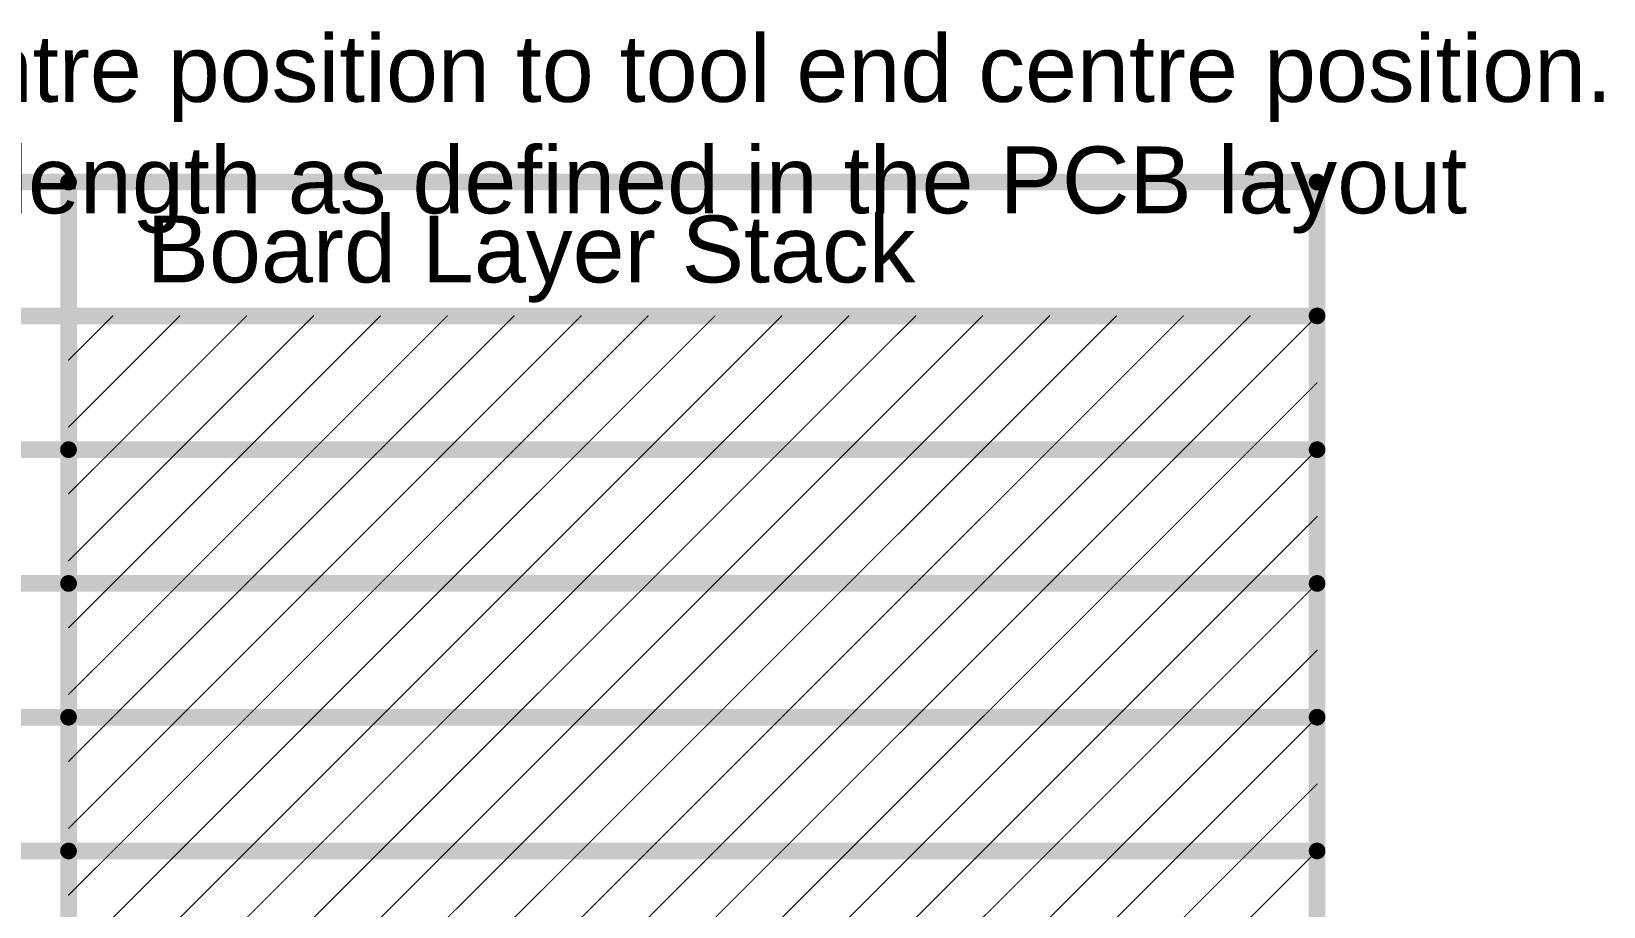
# Model space of a CAD drawing. Header units: inches. Extents: x -5 to 501, y -9 to 81.
# Drawn here: x 215.03 to 250.84, y 18.39 to 38.33 of the extents above; entities that cross this region are included whole.
import ezdxf

# ---------------------------------------------------------------- set-up
doc = ezdxf.new("R2010")
doc.units = ezdxf.units.IN
doc.layers.add('Drill Drawing', color=1, linetype='Continuous')
doc.layers.add('Fabrication', color=76, linetype='Continuous')
doc.styles.add('Arial', font='', dxfattribs={"height": 0.2})
doc.styles.get('Arial').set_extended_font_data('Arial')

msp = doc.modelspace()

# ---------------------------------------------------------------- linework, layer by layer
at = {"layer": 'Fabrication'}
for points in [[(129.034, 34.9, 0.381, 0.381, 0), (244.32, 34.9, 0.381, 0.381, 0)], [(215.88, -1.676, 0.381, 0.381, 0), (215.88, 34.9, 0.381, 0.381, 0)], [(244.32, -1.676, 0.381, 0.381, 0), (244.32, 34.9, 0.381, 0.381, 0)], [(129.034, 31.852, 0.381, 0.381, 0), (244.32, 31.852, 0.381, 0.381, 0)], [(215.88, 30.844, 0.0254, 0.0254, 0), (216.888, 31.852, 0.0254, 0.0254, 0)], [(215.88, 29.32, 0.0254, 0.0254, 0), (218.412, 31.852, 0.0254, 0.0254, 0)], [(216.888, 28.804, 0.0254, 0.0254, 0), (219.936, 31.852, 0.0254, 0.0254, 0)], [(218.412, 28.804, 0.0254, 0.0254, 0), (221.46, 31.852, 0.0254, 0.0254, 0)], [(219.936, 28.804, 0.0254, 0.0254, 0), (222.984, 31.852, 0.0254, 0.0254, 0)], [(221.46, 28.804, 0.0254, 0.0254, 0), (224.508, 31.852, 0.0254, 0.0254, 0)], [(222.984, 28.804, 0.0254, 0.0254, 0), (226.032, 31.852, 0.0254, 0.0254, 0)], [(224.508, 28.804, 0.0254, 0.0254, 0), (227.556, 31.852, 0.0254, 0.0254, 0)], [(226.032, 28.804, 0.0254, 0.0254, 0), (229.08, 31.852, 0.0254, 0.0254, 0)], [(227.556, 28.804, 0.0254, 0.0254, 0), (230.604, 31.852, 0.0254, 0.0254, 0)], [(229.08, 28.804, 0.0254, 0.0254, 0), (232.128, 31.852, 0.0254, 0.0254, 0)], [(230.604, 28.804, 0.0254, 0.0254, 0), (233.652, 31.852, 0.0254, 0.0254, 0)], [(232.128, 28.804, 0.0254, 0.0254, 0), (235.176, 31.852, 0.0254, 0.0254, 0)], [(233.652, 28.804, 0.0254, 0.0254, 0), (236.7, 31.852, 0.0254, 0.0254, 0)], [(235.176, 28.804, 0.0254, 0.0254, 0), (238.224, 31.852, 0.0254, 0.0254, 0)], [(236.7, 28.804, 0.0254, 0.0254, 0), (239.748, 31.852, 0.0254, 0.0254, 0)], [(238.224, 28.804, 0.0254, 0.0254, 0), (241.272, 31.852, 0.0254, 0.0254, 0)], [(239.748, 28.804, 0.0254, 0.0254, 0), (242.796, 31.852, 0.0254, 0.0254, 0)], [(241.272, 28.804, 0.0254, 0.0254, 0), (244.32, 31.852, 0.0254, 0.0254, 0)], [(242.796, 28.804, 0.0254, 0.0254, 0), (244.32, 30.328, 0.0254, 0.0254, 0)], [(201.405, 28.804, 0.381, 0.381, 0), (215.88, 28.804, 0.381, 0.381, 0)], [(215.88, 28.804, 0.381, 0.381, 0), (244.32, 28.804, 0.381, 0.381, 0)], [(215.88, 27.796, 0.0254, 0.0254, 0), (216.888, 28.804, 0.0254, 0.0254, 0)], [(215.88, 26.272, 0.0254, 0.0254, 0), (218.412, 28.804, 0.0254, 0.0254, 0)], [(216.888, 25.756, 0.0254, 0.0254, 0), (219.936, 28.804, 0.0254, 0.0254, 0)], [(218.412, 25.756, 0.0254, 0.0254, 0), (221.46, 28.804, 0.0254, 0.0254, 0)], [(219.936, 25.756, 0.0254, 0.0254, 0), (222.984, 28.804, 0.0254, 0.0254, 0)], [(221.46, 25.756, 0.0254, 0.0254, 0), (224.508, 28.804, 0.0254, 0.0254, 0)], [(222.984, 25.756, 0.0254, 0.0254, 0), (226.032, 28.804, 0.0254, 0.0254, 0)], [(224.508, 25.756, 0.0254, 0.0254, 0), (227.556, 28.804, 0.0254, 0.0254, 0)], [(226.032, 25.756, 0.0254, 0.0254, 0), (229.08, 28.804, 0.0254, 0.0254, 0)], [(227.556, 25.756, 0.0254, 0.0254, 0), (230.604, 28.804, 0.0254, 0.0254, 0)], [(229.08, 25.756, 0.0254, 0.0254, 0), (232.128, 28.804, 0.0254, 0.0254, 0)], [(230.604, 25.756, 0.0254, 0.0254, 0), (233.652, 28.804, 0.0254, 0.0254, 0)], [(232.128, 25.756, 0.0254, 0.0254, 0), (235.176, 28.804, 0.0254, 0.0254, 0)], [(233.652, 25.756, 0.0254, 0.0254, 0), (236.7, 28.804, 0.0254, 0.0254, 0)], [(235.176, 25.756, 0.0254, 0.0254, 0), (238.224, 28.804, 0.0254, 0.0254, 0)], [(236.7, 25.756, 0.0254, 0.0254, 0), (239.748, 28.804, 0.0254, 0.0254, 0)], [(238.224, 25.756, 0.0254, 0.0254, 0), (241.272, 28.804, 0.0254, 0.0254, 0)], [(239.748, 25.756, 0.0254, 0.0254, 0), (242.796, 28.804, 0.0254, 0.0254, 0)], [(241.272, 25.756, 0.0254, 0.0254, 0), (244.32, 28.804, 0.0254, 0.0254, 0)], [(242.796, 25.756, 0.0254, 0.0254, 0), (244.32, 27.28, 0.0254, 0.0254, 0)], [(201.405, 25.756, 0.381, 0.381, 0), (215.88, 25.756, 0.381, 0.381, 0)], [(215.88, 25.756, 0.381, 0.381, 0), (244.32, 25.756, 0.381, 0.381, 0)], [(215.88, 24.748, 0.0254, 0.0254, 0), (216.888, 25.756, 0.0254, 0.0254, 0)], [(215.88, 23.224, 0.0254, 0.0254, 0), (218.412, 25.756, 0.0254, 0.0254, 0)], [(216.888, 22.708, 0.0254, 0.0254, 0), (219.936, 25.756, 0.0254, 0.0254, 0)], [(218.412, 22.708, 0.0254, 0.0254, 0), (221.46, 25.756, 0.0254, 0.0254, 0)], [(219.936, 22.708, 0.0254, 0.0254, 0), (222.984, 25.756, 0.0254, 0.0254, 0)], [(221.46, 22.708, 0.0254, 0.0254, 0), (224.508, 25.756, 0.0254, 0.0254, 0)], [(222.984, 22.708, 0.0254, 0.0254, 0), (226.032, 25.756, 0.0254, 0.0254, 0)], [(224.508, 22.708, 0.0254, 0.0254, 0), (227.556, 25.756, 0.0254, 0.0254, 0)], [(226.032, 22.708, 0.0254, 0.0254, 0), (229.08, 25.756, 0.0254, 0.0254, 0)], [(227.556, 22.708, 0.0254, 0.0254, 0), (230.604, 25.756, 0.0254, 0.0254, 0)], [(229.08, 22.708, 0.0254, 0.0254, 0), (232.128, 25.756, 0.0254, 0.0254, 0)], [(230.604, 22.708, 0.0254, 0.0254, 0), (233.652, 25.756, 0.0254, 0.0254, 0)], [(232.128, 22.708, 0.0254, 0.0254, 0), (235.176, 25.756, 0.0254, 0.0254, 0)], [(233.652, 22.708, 0.0254, 0.0254, 0), (236.7, 25.756, 0.0254, 0.0254, 0)], [(235.176, 22.708, 0.0254, 0.0254, 0), (238.224, 25.756, 0.0254, 0.0254, 0)], [(236.7, 22.708, 0.0254, 0.0254, 0), (239.748, 25.756, 0.0254, 0.0254, 0)], [(238.224, 22.708, 0.0254, 0.0254, 0), (241.272, 25.756, 0.0254, 0.0254, 0)], [(239.748, 22.708, 0.0254, 0.0254, 0), (242.796, 25.756, 0.0254, 0.0254, 0)], [(241.272, 22.708, 0.0254, 0.0254, 0), (244.32, 25.756, 0.0254, 0.0254, 0)], [(242.796, 22.708, 0.0254, 0.0254, 0), (244.32, 24.232, 0.0254, 0.0254, 0)], [(201.405, 22.708, 0.381, 0.381, 0), (215.88, 22.708, 0.381, 0.381, 0)], [(215.88, 22.708, 0.381, 0.381, 0), (244.32, 22.708, 0.381, 0.381, 0)], [(215.88, 21.7, 0.0254, 0.0254, 0), (216.888, 22.708, 0.0254, 0.0254, 0)], [(215.88, 20.176, 0.0254, 0.0254, 0), (218.412, 22.708, 0.0254, 0.0254, 0)], [(216.888, 19.66, 0.0254, 0.0254, 0), (219.936, 22.708, 0.0254, 0.0254, 0)], [(218.412, 19.66, 0.0254, 0.0254, 0), (221.46, 22.708, 0.0254, 0.0254, 0)], [(219.936, 19.66, 0.0254, 0.0254, 0), (222.984, 22.708, 0.0254, 0.0254, 0)], [(221.46, 19.66, 0.0254, 0.0254, 0), (224.508, 22.708, 0.0254, 0.0254, 0)], [(222.984, 19.66, 0.0254, 0.0254, 0), (226.032, 22.708, 0.0254, 0.0254, 0)], [(224.508, 19.66, 0.0254, 0.0254, 0), (227.556, 22.708, 0.0254, 0.0254, 0)], [(226.032, 19.66, 0.0254, 0.0254, 0), (229.08, 22.708, 0.0254, 0.0254, 0)], [(227.556, 19.66, 0.0254, 0.0254, 0), (230.604, 22.708, 0.0254, 0.0254, 0)], [(229.08, 19.66, 0.0254, 0.0254, 0), (232.128, 22.708, 0.0254, 0.0254, 0)], [(230.604, 19.66, 0.0254, 0.0254, 0), (233.652, 22.708, 0.0254, 0.0254, 0)], [(232.128, 19.66, 0.0254, 0.0254, 0), (235.176, 22.708, 0.0254, 0.0254, 0)], [(233.652, 19.66, 0.0254, 0.0254, 0), (236.7, 22.708, 0.0254, 0.0254, 0)], [(235.176, 19.66, 0.0254, 0.0254, 0), (238.224, 22.708, 0.0254, 0.0254, 0)], [(236.7, 19.66, 0.0254, 0.0254, 0), (239.748, 22.708, 0.0254, 0.0254, 0)], [(238.224, 19.66, 0.0254, 0.0254, 0), (241.272, 22.708, 0.0254, 0.0254, 0)], [(239.748, 19.66, 0.0254, 0.0254, 0), (242.796, 22.708, 0.0254, 0.0254, 0)], [(241.272, 19.66, 0.0254, 0.0254, 0), (244.32, 22.708, 0.0254, 0.0254, 0)], [(242.796, 19.66, 0.0254, 0.0254, 0), (244.32, 21.184, 0.0254, 0.0254, 0)], [(201.405, 19.66, 0.381, 0.381, 0), (215.88, 19.66, 0.381, 0.381, 0)], [(215.88, 19.66, 0.381, 0.381, 0), (244.32, 19.66, 0.381, 0.381, 0)], [(215.88, 18.652, 0.0254, 0.0254, 0), (216.888, 19.66, 0.0254, 0.0254, 0)], [(215.88, 17.128, 0.0254, 0.0254, 0), (218.412, 19.66, 0.0254, 0.0254, 0)], [(216.888, 16.612, 0.0254, 0.0254, 0), (219.936, 19.66, 0.0254, 0.0254, 0)], [(218.412, 16.612, 0.0254, 0.0254, 0), (221.46, 19.66, 0.0254, 0.0254, 0)], [(219.936, 16.612, 0.0254, 0.0254, 0), (222.984, 19.66, 0.0254, 0.0254, 0)], [(221.46, 16.612, 0.0254, 0.0254, 0), (224.508, 19.66, 0.0254, 0.0254, 0)], [(222.984, 16.612, 0.0254, 0.0254, 0), (226.032, 19.66, 0.0254, 0.0254, 0)], [(224.508, 16.612, 0.0254, 0.0254, 0), (227.556, 19.66, 0.0254, 0.0254, 0)], [(226.032, 16.612, 0.0254, 0.0254, 0), (229.08, 19.66, 0.0254, 0.0254, 0)], [(227.556, 16.612, 0.0254, 0.0254, 0), (230.604, 19.66, 0.0254, 0.0254, 0)], [(229.08, 16.612, 0.0254, 0.0254, 0), (232.128, 19.66, 0.0254, 0.0254, 0)], [(230.604, 16.612, 0.0254, 0.0254, 0), (233.652, 19.66, 0.0254, 0.0254, 0)], [(232.128, 16.612, 0.0254, 0.0254, 0), (235.176, 19.66, 0.0254, 0.0254, 0)], [(233.652, 16.612, 0.0254, 0.0254, 0), (236.7, 19.66, 0.0254, 0.0254, 0)], [(235.176, 16.612, 0.0254, 0.0254, 0), (238.224, 19.66, 0.0254, 0.0254, 0)], [(236.7, 16.612, 0.0254, 0.0254, 0), (239.748, 19.66, 0.0254, 0.0254, 0)], [(238.224, 16.612, 0.0254, 0.0254, 0), (241.272, 19.66, 0.0254, 0.0254, 0)], [(239.748, 16.612, 0.0254, 0.0254, 0), (242.796, 19.66, 0.0254, 0.0254, 0)], [(241.272, 16.612, 0.0254, 0.0254, 0), (244.32, 19.66, 0.0254, 0.0254, 0)]]:
    msp.add_lwpolyline(points, format="xyseb", dxfattribs=at)
for points in [[(215.785, 34.9, 0.191, 0.191, 1), (215.975, 34.9, 0.191, 0.191, 1)], [(244.225, 34.9, 0.191, 0.191, 1), (244.415, 34.9, 0.191, 0.191, 1)], [(244.225, 34.9, 0.191, 0.191, 1), (244.415, 34.9, 0.191, 0.191, 1)], [(244.225, 31.852, 0.191, 0.191, 1), (244.415, 31.852, 0.191, 0.191, 1)], [(216.881, 31.852, 0.0127, 0.0127, 1), (216.894, 31.852, 0.0127, 0.0127, 1)], [(218.405, 31.852, 0.0127, 0.0127, 1), (218.418, 31.852, 0.0127, 0.0127, 1)], [(219.929, 31.852, 0.0127, 0.0127, 1), (219.942, 31.852, 0.0127, 0.0127, 1)], [(221.453, 31.852, 0.0127, 0.0127, 1), (221.466, 31.852, 0.0127, 0.0127, 1)], [(222.977, 31.852, 0.0127, 0.0127, 1), (222.99, 31.852, 0.0127, 0.0127, 1)], [(224.501, 31.852, 0.0127, 0.0127, 1), (224.514, 31.852, 0.0127, 0.0127, 1)], [(226.025, 31.852, 0.0127, 0.0127, 1), (226.038, 31.852, 0.0127, 0.0127, 1)], [(227.549, 31.852, 0.0127, 0.0127, 1), (227.562, 31.852, 0.0127, 0.0127, 1)], [(229.073, 31.852, 0.0127, 0.0127, 1), (229.086, 31.852, 0.0127, 0.0127, 1)], [(230.597, 31.852, 0.0127, 0.0127, 1), (230.61, 31.852, 0.0127, 0.0127, 1)], [(232.121, 31.852, 0.0127, 0.0127, 1), (232.134, 31.852, 0.0127, 0.0127, 1)], [(233.645, 31.852, 0.0127, 0.0127, 1), (233.658, 31.852, 0.0127, 0.0127, 1)], [(235.169, 31.852, 0.0127, 0.0127, 1), (235.182, 31.852, 0.0127, 0.0127, 1)], [(236.693, 31.852, 0.0127, 0.0127, 1), (236.706, 31.852, 0.0127, 0.0127, 1)], [(238.217, 31.852, 0.0127, 0.0127, 1), (238.23, 31.852, 0.0127, 0.0127, 1)], [(239.741, 31.852, 0.0127, 0.0127, 1), (239.754, 31.852, 0.0127, 0.0127, 1)], [(241.265, 31.852, 0.0127, 0.0127, 1), (241.278, 31.852, 0.0127, 0.0127, 1)], [(242.789, 31.852, 0.0127, 0.0127, 1), (242.802, 31.852, 0.0127, 0.0127, 1)], [(244.313, 31.852, 0.0127, 0.0127, 1), (244.326, 31.852, 0.0127, 0.0127, 1)], [(215.874, 30.844, 0.0127, 0.0127, 1), (215.886, 30.844, 0.0127, 0.0127, 1)], [(244.313, 30.328, 0.0127, 0.0127, 1), (244.326, 30.328, 0.0127, 0.0127, 1)], [(215.874, 29.32, 0.0127, 0.0127, 1), (215.886, 29.32, 0.0127, 0.0127, 1)], [(215.785, 28.804, 0.191, 0.191, 1), (215.975, 28.804, 0.191, 0.191, 1)], [(215.785, 28.804, 0.191, 0.191, 1), (215.975, 28.804, 0.191, 0.191, 1)], [(216.881, 28.804, 0.0127, 0.0127, 1), (216.894, 28.804, 0.0127, 0.0127, 1)], [(216.881, 28.804, 0.0127, 0.0127, 1), (216.894, 28.804, 0.0127, 0.0127, 1)], [(218.405, 28.804, 0.0127, 0.0127, 1), (218.418, 28.804, 0.0127, 0.0127, 1)], [(218.405, 28.804, 0.0127, 0.0127, 1), (218.418, 28.804, 0.0127, 0.0127, 1)], [(219.929, 28.804, 0.0127, 0.0127, 1), (219.942, 28.804, 0.0127, 0.0127, 1)], [(219.929, 28.804, 0.0127, 0.0127, 1), (219.942, 28.804, 0.0127, 0.0127, 1)], [(221.453, 28.804, 0.0127, 0.0127, 1), (221.466, 28.804, 0.0127, 0.0127, 1)], [(221.453, 28.804, 0.0127, 0.0127, 1), (221.466, 28.804, 0.0127, 0.0127, 1)], [(222.977, 28.804, 0.0127, 0.0127, 1), (222.99, 28.804, 0.0127, 0.0127, 1)], [(222.977, 28.804, 0.0127, 0.0127, 1), (222.99, 28.804, 0.0127, 0.0127, 1)], [(224.501, 28.804, 0.0127, 0.0127, 1), (224.514, 28.804, 0.0127, 0.0127, 1)], [(224.501, 28.804, 0.0127, 0.0127, 1), (224.514, 28.804, 0.0127, 0.0127, 1)], [(226.025, 28.804, 0.0127, 0.0127, 1), (226.038, 28.804, 0.0127, 0.0127, 1)], [(226.025, 28.804, 0.0127, 0.0127, 1), (226.038, 28.804, 0.0127, 0.0127, 1)], [(227.549, 28.804, 0.0127, 0.0127, 1), (227.562, 28.804, 0.0127, 0.0127, 1)], [(227.549, 28.804, 0.0127, 0.0127, 1), (227.562, 28.804, 0.0127, 0.0127, 1)], [(229.073, 28.804, 0.0127, 0.0127, 1), (229.086, 28.804, 0.0127, 0.0127, 1)], [(229.073, 28.804, 0.0127, 0.0127, 1), (229.086, 28.804, 0.0127, 0.0127, 1)], [(230.597, 28.804, 0.0127, 0.0127, 1), (230.61, 28.804, 0.0127, 0.0127, 1)], [(230.597, 28.804, 0.0127, 0.0127, 1), (230.61, 28.804, 0.0127, 0.0127, 1)], [(232.121, 28.804, 0.0127, 0.0127, 1), (232.134, 28.804, 0.0127, 0.0127, 1)], [(232.121, 28.804, 0.0127, 0.0127, 1), (232.134, 28.804, 0.0127, 0.0127, 1)], [(233.645, 28.804, 0.0127, 0.0127, 1), (233.658, 28.804, 0.0127, 0.0127, 1)], [(233.645, 28.804, 0.0127, 0.0127, 1), (233.658, 28.804, 0.0127, 0.0127, 1)], [(235.169, 28.804, 0.0127, 0.0127, 1), (235.182, 28.804, 0.0127, 0.0127, 1)], [(235.169, 28.804, 0.0127, 0.0127, 1), (235.182, 28.804, 0.0127, 0.0127, 1)], [(236.693, 28.804, 0.0127, 0.0127, 1), (236.706, 28.804, 0.0127, 0.0127, 1)], [(236.693, 28.804, 0.0127, 0.0127, 1), (236.706, 28.804, 0.0127, 0.0127, 1)], [(238.217, 28.804, 0.0127, 0.0127, 1), (238.23, 28.804, 0.0127, 0.0127, 1)], [(238.217, 28.804, 0.0127, 0.0127, 1), (238.23, 28.804, 0.0127, 0.0127, 1)], [(239.741, 28.804, 0.0127, 0.0127, 1), (239.754, 28.804, 0.0127, 0.0127, 1)], [(239.741, 28.804, 0.0127, 0.0127, 1), (239.754, 28.804, 0.0127, 0.0127, 1)], [(241.265, 28.804, 0.0127, 0.0127, 1), (241.278, 28.804, 0.0127, 0.0127, 1)], [(241.265, 28.804, 0.0127, 0.0127, 1), (241.278, 28.804, 0.0127, 0.0127, 1)], [(242.789, 28.804, 0.0127, 0.0127, 1), (242.802, 28.804, 0.0127, 0.0127, 1)], [(242.789, 28.804, 0.0127, 0.0127, 1), (242.802, 28.804, 0.0127, 0.0127, 1)], [(244.225, 28.804, 0.191, 0.191, 1), (244.415, 28.804, 0.191, 0.191, 1)], [(244.313, 28.804, 0.0127, 0.0127, 1), (244.326, 28.804, 0.0127, 0.0127, 1)], [(215.874, 27.796, 0.0127, 0.0127, 1), (215.886, 27.796, 0.0127, 0.0127, 1)], [(244.313, 27.28, 0.0127, 0.0127, 1), (244.326, 27.28, 0.0127, 0.0127, 1)], [(215.874, 26.272, 0.0127, 0.0127, 1), (215.886, 26.272, 0.0127, 0.0127, 1)], [(215.785, 25.756, 0.191, 0.191, 1), (215.975, 25.756, 0.191, 0.191, 1)], [(215.785, 25.756, 0.191, 0.191, 1), (215.975, 25.756, 0.191, 0.191, 1)], [(244.225, 25.756, 0.191, 0.191, 1), (244.415, 25.756, 0.191, 0.191, 1)], [(216.881, 25.756, 0.0127, 0.0127, 1), (216.894, 25.756, 0.0127, 0.0127, 1)], [(216.881, 25.756, 0.0127, 0.0127, 1), (216.894, 25.756, 0.0127, 0.0127, 1)], [(218.405, 25.756, 0.0127, 0.0127, 1), (218.418, 25.756, 0.0127, 0.0127, 1)], [(218.405, 25.756, 0.0127, 0.0127, 1), (218.418, 25.756, 0.0127, 0.0127, 1)], [(219.929, 25.756, 0.0127, 0.0127, 1), (219.942, 25.756, 0.0127, 0.0127, 1)], [(219.929, 25.756, 0.0127, 0.0127, 1), (219.942, 25.756, 0.0127, 0.0127, 1)], [(221.453, 25.756, 0.0127, 0.0127, 1), (221.466, 25.756, 0.0127, 0.0127, 1)], [(221.453, 25.756, 0.0127, 0.0127, 1), (221.466, 25.756, 0.0127, 0.0127, 1)], [(222.977, 25.756, 0.0127, 0.0127, 1), (222.99, 25.756, 0.0127, 0.0127, 1)], [(222.977, 25.756, 0.0127, 0.0127, 1), (222.99, 25.756, 0.0127, 0.0127, 1)], [(224.501, 25.756, 0.0127, 0.0127, 1), (224.514, 25.756, 0.0127, 0.0127, 1)], [(224.501, 25.756, 0.0127, 0.0127, 1), (224.514, 25.756, 0.0127, 0.0127, 1)], [(226.025, 25.756, 0.0127, 0.0127, 1), (226.038, 25.756, 0.0127, 0.0127, 1)], [(226.025, 25.756, 0.0127, 0.0127, 1), (226.038, 25.756, 0.0127, 0.0127, 1)], [(227.549, 25.756, 0.0127, 0.0127, 1), (227.562, 25.756, 0.0127, 0.0127, 1)], [(227.549, 25.756, 0.0127, 0.0127, 1), (227.562, 25.756, 0.0127, 0.0127, 1)], [(229.073, 25.756, 0.0127, 0.0127, 1), (229.086, 25.756, 0.0127, 0.0127, 1)], [(229.073, 25.756, 0.0127, 0.0127, 1), (229.086, 25.756, 0.0127, 0.0127, 1)], [(230.597, 25.756, 0.0127, 0.0127, 1), (230.61, 25.756, 0.0127, 0.0127, 1)], [(230.597, 25.756, 0.0127, 0.0127, 1), (230.61, 25.756, 0.0127, 0.0127, 1)], [(232.121, 25.756, 0.0127, 0.0127, 1), (232.134, 25.756, 0.0127, 0.0127, 1)], [(232.121, 25.756, 0.0127, 0.0127, 1), (232.134, 25.756, 0.0127, 0.0127, 1)], [(233.645, 25.756, 0.0127, 0.0127, 1), (233.658, 25.756, 0.0127, 0.0127, 1)], [(233.645, 25.756, 0.0127, 0.0127, 1), (233.658, 25.756, 0.0127, 0.0127, 1)], [(235.169, 25.756, 0.0127, 0.0127, 1), (235.182, 25.756, 0.0127, 0.0127, 1)], [(235.169, 25.756, 0.0127, 0.0127, 1), (235.182, 25.756, 0.0127, 0.0127, 1)], [(236.693, 25.756, 0.0127, 0.0127, 1), (236.706, 25.756, 0.0127, 0.0127, 1)], [(236.693, 25.756, 0.0127, 0.0127, 1), (236.706, 25.756, 0.0127, 0.0127, 1)], [(238.217, 25.756, 0.0127, 0.0127, 1), (238.23, 25.756, 0.0127, 0.0127, 1)], [(238.217, 25.756, 0.0127, 0.0127, 1), (238.23, 25.756, 0.0127, 0.0127, 1)], [(239.741, 25.756, 0.0127, 0.0127, 1), (239.754, 25.756, 0.0127, 0.0127, 1)], [(239.741, 25.756, 0.0127, 0.0127, 1), (239.754, 25.756, 0.0127, 0.0127, 1)], [(241.265, 25.756, 0.0127, 0.0127, 1), (241.278, 25.756, 0.0127, 0.0127, 1)], [(241.265, 25.756, 0.0127, 0.0127, 1), (241.278, 25.756, 0.0127, 0.0127, 1)], [(242.789, 25.756, 0.0127, 0.0127, 1), (242.802, 25.756, 0.0127, 0.0127, 1)], [(242.789, 25.756, 0.0127, 0.0127, 1), (242.802, 25.756, 0.0127, 0.0127, 1)], [(244.313, 25.756, 0.0127, 0.0127, 1), (244.326, 25.756, 0.0127, 0.0127, 1)], [(215.874, 24.748, 0.0127, 0.0127, 1), (215.886, 24.748, 0.0127, 0.0127, 1)], [(244.313, 24.232, 0.0127, 0.0127, 1), (244.326, 24.232, 0.0127, 0.0127, 1)], [(215.874, 23.224, 0.0127, 0.0127, 1), (215.886, 23.224, 0.0127, 0.0127, 1)], [(215.785, 22.708, 0.191, 0.191, 1), (215.975, 22.708, 0.191, 0.191, 1)], [(215.785, 22.708, 0.191, 0.191, 1), (215.975, 22.708, 0.191, 0.191, 1)], [(216.881, 22.708, 0.0127, 0.0127, 1), (216.894, 22.708, 0.0127, 0.0127, 1)], [(216.881, 22.708, 0.0127, 0.0127, 1), (216.894, 22.708, 0.0127, 0.0127, 1)], [(218.405, 22.708, 0.0127, 0.0127, 1), (218.418, 22.708, 0.0127, 0.0127, 1)], [(218.405, 22.708, 0.0127, 0.0127, 1), (218.418, 22.708, 0.0127, 0.0127, 1)], [(219.929, 22.708, 0.0127, 0.0127, 1), (219.942, 22.708, 0.0127, 0.0127, 1)], [(219.929, 22.708, 0.0127, 0.0127, 1), (219.942, 22.708, 0.0127, 0.0127, 1)], [(221.453, 22.708, 0.0127, 0.0127, 1), (221.466, 22.708, 0.0127, 0.0127, 1)], [(221.453, 22.708, 0.0127, 0.0127, 1), (221.466, 22.708, 0.0127, 0.0127, 1)], [(222.977, 22.708, 0.0127, 0.0127, 1), (222.99, 22.708, 0.0127, 0.0127, 1)], [(222.977, 22.708, 0.0127, 0.0127, 1), (222.99, 22.708, 0.0127, 0.0127, 1)], [(224.501, 22.708, 0.0127, 0.0127, 1), (224.514, 22.708, 0.0127, 0.0127, 1)], [(224.501, 22.708, 0.0127, 0.0127, 1), (224.514, 22.708, 0.0127, 0.0127, 1)], [(226.025, 22.708, 0.0127, 0.0127, 1), (226.038, 22.708, 0.0127, 0.0127, 1)], [(226.025, 22.708, 0.0127, 0.0127, 1), (226.038, 22.708, 0.0127, 0.0127, 1)], [(227.549, 22.708, 0.0127, 0.0127, 1), (227.562, 22.708, 0.0127, 0.0127, 1)], [(227.549, 22.708, 0.0127, 0.0127, 1), (227.562, 22.708, 0.0127, 0.0127, 1)], [(229.073, 22.708, 0.0127, 0.0127, 1), (229.086, 22.708, 0.0127, 0.0127, 1)], [(229.073, 22.708, 0.0127, 0.0127, 1), (229.086, 22.708, 0.0127, 0.0127, 1)], [(230.597, 22.708, 0.0127, 0.0127, 1), (230.61, 22.708, 0.0127, 0.0127, 1)], [(230.597, 22.708, 0.0127, 0.0127, 1), (230.61, 22.708, 0.0127, 0.0127, 1)], [(232.121, 22.708, 0.0127, 0.0127, 1), (232.134, 22.708, 0.0127, 0.0127, 1)], [(232.121, 22.708, 0.0127, 0.0127, 1), (232.134, 22.708, 0.0127, 0.0127, 1)], [(233.645, 22.708, 0.0127, 0.0127, 1), (233.658, 22.708, 0.0127, 0.0127, 1)], [(233.645, 22.708, 0.0127, 0.0127, 1), (233.658, 22.708, 0.0127, 0.0127, 1)], [(235.169, 22.708, 0.0127, 0.0127, 1), (235.182, 22.708, 0.0127, 0.0127, 1)], [(235.169, 22.708, 0.0127, 0.0127, 1), (235.182, 22.708, 0.0127, 0.0127, 1)], [(236.693, 22.708, 0.0127, 0.0127, 1), (236.706, 22.708, 0.0127, 0.0127, 1)], [(236.693, 22.708, 0.0127, 0.0127, 1), (236.706, 22.708, 0.0127, 0.0127, 1)], [(238.217, 22.708, 0.0127, 0.0127, 1), (238.23, 22.708, 0.0127, 0.0127, 1)], [(238.217, 22.708, 0.0127, 0.0127, 1), (238.23, 22.708, 0.0127, 0.0127, 1)], [(239.741, 22.708, 0.0127, 0.0127, 1), (239.754, 22.708, 0.0127, 0.0127, 1)], [(239.741, 22.708, 0.0127, 0.0127, 1), (239.754, 22.708, 0.0127, 0.0127, 1)], [(241.265, 22.708, 0.0127, 0.0127, 1), (241.278, 22.708, 0.0127, 0.0127, 1)], [(241.265, 22.708, 0.0127, 0.0127, 1), (241.278, 22.708, 0.0127, 0.0127, 1)], [(242.789, 22.708, 0.0127, 0.0127, 1), (242.802, 22.708, 0.0127, 0.0127, 1)], [(242.789, 22.708, 0.0127, 0.0127, 1), (242.802, 22.708, 0.0127, 0.0127, 1)], [(244.225, 22.708, 0.191, 0.191, 1), (244.415, 22.708, 0.191, 0.191, 1)], [(244.313, 22.708, 0.0127, 0.0127, 1), (244.326, 22.708, 0.0127, 0.0127, 1)], [(215.874, 21.7, 0.0127, 0.0127, 1), (215.886, 21.7, 0.0127, 0.0127, 1)], [(244.313, 21.184, 0.0127, 0.0127, 1), (244.326, 21.184, 0.0127, 0.0127, 1)], [(215.874, 20.176, 0.0127, 0.0127, 1), (215.886, 20.176, 0.0127, 0.0127, 1)], [(215.785, 19.66, 0.191, 0.191, 1), (215.975, 19.66, 0.191, 0.191, 1)], [(215.785, 19.66, 0.191, 0.191, 1), (215.975, 19.66, 0.191, 0.191, 1)], [(244.225, 19.66, 0.191, 0.191, 1), (244.415, 19.66, 0.191, 0.191, 1)], [(216.881, 19.66, 0.0127, 0.0127, 1), (216.894, 19.66, 0.0127, 0.0127, 1)], [(216.881, 19.66, 0.0127, 0.0127, 1), (216.894, 19.66, 0.0127, 0.0127, 1)], [(218.405, 19.66, 0.0127, 0.0127, 1), (218.418, 19.66, 0.0127, 0.0127, 1)], [(218.405, 19.66, 0.0127, 0.0127, 1), (218.418, 19.66, 0.0127, 0.0127, 1)], [(219.929, 19.66, 0.0127, 0.0127, 1), (219.942, 19.66, 0.0127, 0.0127, 1)], [(219.929, 19.66, 0.0127, 0.0127, 1), (219.942, 19.66, 0.0127, 0.0127, 1)], [(221.453, 19.66, 0.0127, 0.0127, 1), (221.466, 19.66, 0.0127, 0.0127, 1)], [(221.453, 19.66, 0.0127, 0.0127, 1), (221.466, 19.66, 0.0127, 0.0127, 1)], [(222.977, 19.66, 0.0127, 0.0127, 1), (222.99, 19.66, 0.0127, 0.0127, 1)], [(222.977, 19.66, 0.0127, 0.0127, 1), (222.99, 19.66, 0.0127, 0.0127, 1)], [(224.501, 19.66, 0.0127, 0.0127, 1), (224.514, 19.66, 0.0127, 0.0127, 1)], [(224.501, 19.66, 0.0127, 0.0127, 1), (224.514, 19.66, 0.0127, 0.0127, 1)], [(226.025, 19.66, 0.0127, 0.0127, 1), (226.038, 19.66, 0.0127, 0.0127, 1)], [(226.025, 19.66, 0.0127, 0.0127, 1), (226.038, 19.66, 0.0127, 0.0127, 1)], [(227.549, 19.66, 0.0127, 0.0127, 1), (227.562, 19.66, 0.0127, 0.0127, 1)], [(227.549, 19.66, 0.0127, 0.0127, 1), (227.562, 19.66, 0.0127, 0.0127, 1)], [(229.073, 19.66, 0.0127, 0.0127, 1), (229.086, 19.66, 0.0127, 0.0127, 1)], [(229.073, 19.66, 0.0127, 0.0127, 1), (229.086, 19.66, 0.0127, 0.0127, 1)], [(230.597, 19.66, 0.0127, 0.0127, 1), (230.61, 19.66, 0.0127, 0.0127, 1)], [(230.597, 19.66, 0.0127, 0.0127, 1), (230.61, 19.66, 0.0127, 0.0127, 1)], [(232.121, 19.66, 0.0127, 0.0127, 1), (232.134, 19.66, 0.0127, 0.0127, 1)], [(232.121, 19.66, 0.0127, 0.0127, 1), (232.134, 19.66, 0.0127, 0.0127, 1)], [(233.645, 19.66, 0.0127, 0.0127, 1), (233.658, 19.66, 0.0127, 0.0127, 1)], [(233.645, 19.66, 0.0127, 0.0127, 1), (233.658, 19.66, 0.0127, 0.0127, 1)], [(235.169, 19.66, 0.0127, 0.0127, 1), (235.182, 19.66, 0.0127, 0.0127, 1)], [(235.169, 19.66, 0.0127, 0.0127, 1), (235.182, 19.66, 0.0127, 0.0127, 1)], [(236.693, 19.66, 0.0127, 0.0127, 1), (236.706, 19.66, 0.0127, 0.0127, 1)], [(236.693, 19.66, 0.0127, 0.0127, 1), (236.706, 19.66, 0.0127, 0.0127, 1)], [(238.217, 19.66, 0.0127, 0.0127, 1), (238.23, 19.66, 0.0127, 0.0127, 1)], [(238.217, 19.66, 0.0127, 0.0127, 1), (238.23, 19.66, 0.0127, 0.0127, 1)], [(239.741, 19.66, 0.0127, 0.0127, 1), (239.754, 19.66, 0.0127, 0.0127, 1)], [(239.741, 19.66, 0.0127, 0.0127, 1), (239.754, 19.66, 0.0127, 0.0127, 1)], [(241.265, 19.66, 0.0127, 0.0127, 1), (241.278, 19.66, 0.0127, 0.0127, 1)], [(241.265, 19.66, 0.0127, 0.0127, 1), (241.278, 19.66, 0.0127, 0.0127, 1)], [(242.789, 19.66, 0.0127, 0.0127, 1), (242.802, 19.66, 0.0127, 0.0127, 1)], [(242.789, 19.66, 0.0127, 0.0127, 1), (242.802, 19.66, 0.0127, 0.0127, 1)], [(244.313, 19.66, 0.0127, 0.0127, 1), (244.326, 19.66, 0.0127, 0.0127, 1)], [(215.874, 18.652, 0.0127, 0.0127, 1), (215.886, 18.652, 0.0127, 0.0127, 1)]]:
    msp.add_lwpolyline(points, format="xyseb", close=True, dxfattribs=at)

# ---------------------------------------------------------------- texts
at = {"layer": 'Drill Drawing', "style": 'Arial'}
for s, p in [('= Calculated from tool start centre position to tool end centre position.', (185.543, 36.728)), (' = Routed Path Length + Tool Size = Slot length as defined in the PCB layout', (175.133, 34.188))]:
    msp.add_text(s, height=1.524, dxfattribs=at).set_placement(p)
at = {"layer": 'Fabrication', "style": 'Arial'}
msp.add_text('Board Layer Stack', height=1.524, dxfattribs=at).set_placement((217.658, 32.614))

doc.saveas('drawing.dxf')
